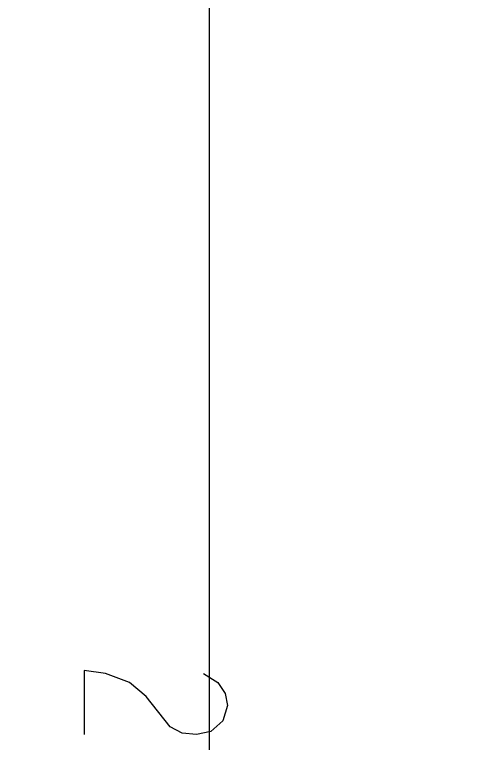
# Model space of a CAD drawing. Header units: millimetres. Extents: x 17 to 508, y 150 to 618.
# Drawn here: x 161.14 to 165.19, y 310.52 to 316.97 of the extents above; entities that cross this region are included whole.
import ezdxf

# ---------------------------------------------------------------- set-up
doc = ezdxf.new("R2010")
doc.units = ezdxf.units.MM
doc.layers.add('c_layer1', color=7, linetype='Continuous')
doc.layers.add('susa-b_layer0', color=1, linetype='Continuous')
doc.layers.add('尺寸線', color=3, linetype='Continuous', lineweight=0)
doc.styles.get("Standard").update_dxf_attribs({"font": ''})
doc.styles.get('Standard').set_extended_font_data('SimSun')
doc.dimstyles.new('ISO-25', dxfattribs={"dimtxt": 2.5, "dimasz": 2.5, "dimexe": 1.25, "dimexo": 0.625, "dimtad": 1, "dimtxsty": 'Standard', "dimcen": 2.5, "dimadec": 0, "dimazin": 0, "dimtfac": 1, "dimtmove": 0, "dimatfit": 3, "dimfxl": 1, "dimarcsym": 0})

msp = doc.modelspace()

# ---------------------------------------------------------------- linework, layer by layer
at = {"layer": 'c_layer1', "color": 1}
msp.add_lwpolyline([(162.8145, 311.1389), (162.9415, 311.0576), (163.005, 310.9626), (163.0263, 310.8544), (162.9836, 310.7193), (162.878, 310.6243), (162.751, 310.5974), (162.624, 310.6111), (162.5183, 310.6649), (162.3065, 310.9357), (162.1581, 311.0576), (161.9463, 311.1389), (161.7563, 311.1658), (161.7563, 310.5974)], dxfattribs=at)
at = {"layer": 'susa-b_layer0', "color": 2, "linetype": 'Continuous'}
msp.add_lwpolyline([(156.752, 327.3573), (162.1647, 327.3573, -0.414219), (162.8647, 326.6573), (162.8647, 308.6573, -0.414222), (162.1647, 307.9568), (156.752, 307.9568, -0.414218), (156.0515, 308.6573), (156.0515, 326.6573, -0.414217)], format="xyb", close=True, dxfattribs=at)

# ---------------------------------------------------------------- leaders
at = {"layer": '尺寸線', "color": 1, "annotation_type": 0, "has_hookline": 1, "hookline_direction": 0, "text_width": 3.1806}
msp.add_leader([(160.1992, 310.9912), (168.6072, 295.6583), (171.1072, 295.6583)], dimstyle='ISO-25', dxfattribs=at)

doc.saveas('drawing.dxf')
